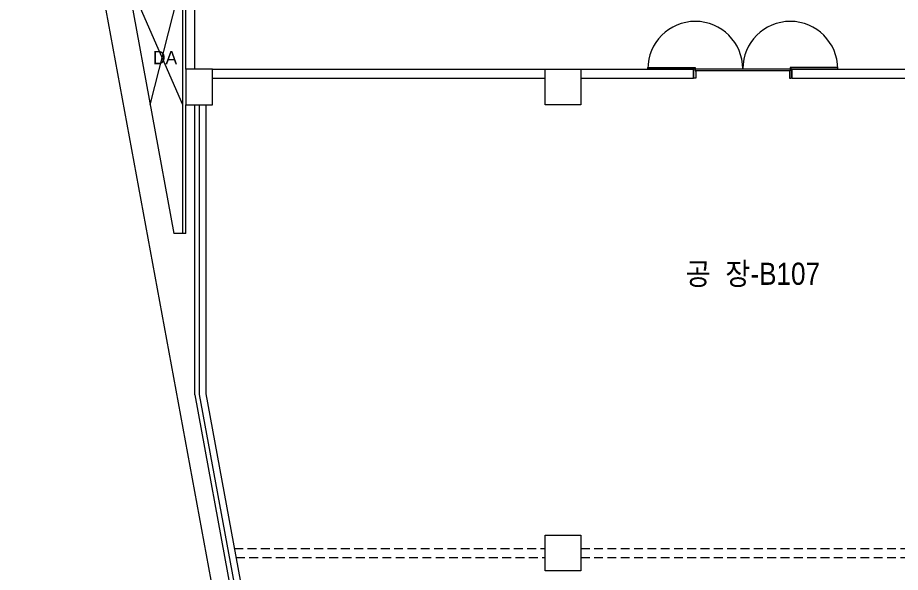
# Model space of a CAD drawing. Header units: millimetres. Extents: x 43806 to 399860, y -65551 to 59129.
# Drawn here: x 44980 to 64870, y 30509 to 43010 of the extents above; entities that cross this region are included whole.
import ezdxf
from ezdxf.enums import TextEntityAlignment as Align

# ---------------------------------------------------------------- set-up
doc = ezdxf.new("R2010")
doc.units = ezdxf.units.MM
doc.header["$LTSCALE"] = 400
doc.header["$MEASUREMENT"] = 0
doc.linetypes.add('광-XR-PLAN$0$HIDDEN', pattern=[0.375, 0.25, -0.125])
doc.layers.add('A', color=8, linetype='CONTINUOUS', lineweight=0)
doc.styles.add('CS', font='', dxfattribs={"height": 300})
doc.styles.get('CS').set_extended_font_data('HYwulM')

msp = doc.modelspace()

# ---------------------------------------------------------------- linework, layer by layer
at = {"layer": 'A', "ltscale": 2}
for p, q in [((44980, 53945), (54437, 2645)), ((47434, 43945), (48503, 38145)), ((48700, 41045), (47434, 43945)), ((47969, 41045), (48700, 43945)), ((48700, 38145), (48700, 43945)), ((49370, 41845), (48770, 41845)), ((48770, 41845), (48770, 41045)), ((49370, 41845), (56870, 41845)), ((49370, 41045), (49370, 41845)), ((56870, 41845), (57670, 41845)), ((56870, 41045), (56870, 41845)), ((57670, 41845), (60210, 41845)), ((57670, 41845), (57670, 41045)), ((60210, 41645), (60210, 41845)), ((62430, 41845), (64970, 41845)), ((62430, 41645), (62430, 41845)), ((49370, 41645), (56870, 41645)), ((57670, 41645), (60210, 41645)), ((62430, 41645), (64970, 41645)), ((48770, 41045), (49370, 41045)), ((49070, 41045), (49070, 34517)), ((49220, 41045), (49220, 34532)), ((57670, 41045), (56870, 41045)), ((48770, 38145), (48503, 38145)), ((48970, 34508), (54770, 3045)), ((49070, 34517), (54853, 3145)), ((49220, 34532), (54978, 3295)), ((56870, 31345), (57670, 31345)), ((56870, 30545), (56870, 31345)), ((57670, 31345), (57670, 30545)), ((57670, 30545), (56870, 30545))]:
    msp.add_line(p, q, dxfattribs=at)
at = {"layer": 'A', "ltscale": 4}
for p, q in [((48770, 41845), (48770, 43945)), ((48970, 41845), (48970, 43945)), ((48770, 38145), (48770, 41045)), ((48970, 34508), (48970, 41045))]:
    msp.add_line(p, q, dxfattribs=at)
at = {"layer": 'A'}
for p, q in [((59180, 41855), (59180, 41885)), ((59180, 41885), (60250, 41885)), ((60250, 41855), (59180, 41855)), ((60220, 41645), (60220, 41855)), ((60220, 41855), (60250, 41855)), ((60250, 41885), (60250, 41855)), ((60250, 41855), (62390, 41855)), ((60250, 41855), (60250, 41810)), ((60250, 41810), (60265, 41810)), ((62375, 41810), (60265, 41810)), ((60265, 41810), (60265, 41645)), ((62390, 41810), (62375, 41810)), ((62375, 41810), (62375, 41645)), ((62390, 41885), (62390, 41855)), ((63460, 41885), (62390, 41885)), ((62390, 41855), (63460, 41855)), ((62420, 41855), (62390, 41855)), ((62390, 41855), (62390, 41810)), ((62420, 41645), (62420, 41855)), ((63460, 41855), (63460, 41885)), ((60265, 41645), (60220, 41645)), ((62375, 41645), (62420, 41645))]:
    msp.add_line(p, q, dxfattribs=at)
at = {"layer": 'A', "linetype": '광-XR-PLAN$0$HIDDEN', "ltscale": 2}
for p, q in [((49863, 31045), (56870, 31045)), ((57670, 31045), (64970, 31045)), ((49900, 30845), (56870, 30845)), ((57670, 30845), (64970, 30845))]:
    msp.add_line(p, q, dxfattribs=at)
at = {"layer": 'A'}
for centre in [(60250, 41855), (62390, 41855)]:
    msp.add_arc(centre, 1070, 0, 180, dxfattribs=at)

# ---------------------------------------------------------------- texts
at = {"layer": 'A', "style": 'CS'}
msp.add_text('DA', height=300, dxfattribs=at).set_placement((48301, 42110), align=Align.MIDDLE)
at = {"layer": 'A', "style": 'CS', "width": 0.9}
msp.add_text('공  장-B107', height=500, dxfattribs=at).set_placement((61548, 36988), align=Align.CENTER)

doc.saveas('drawing.dxf')
